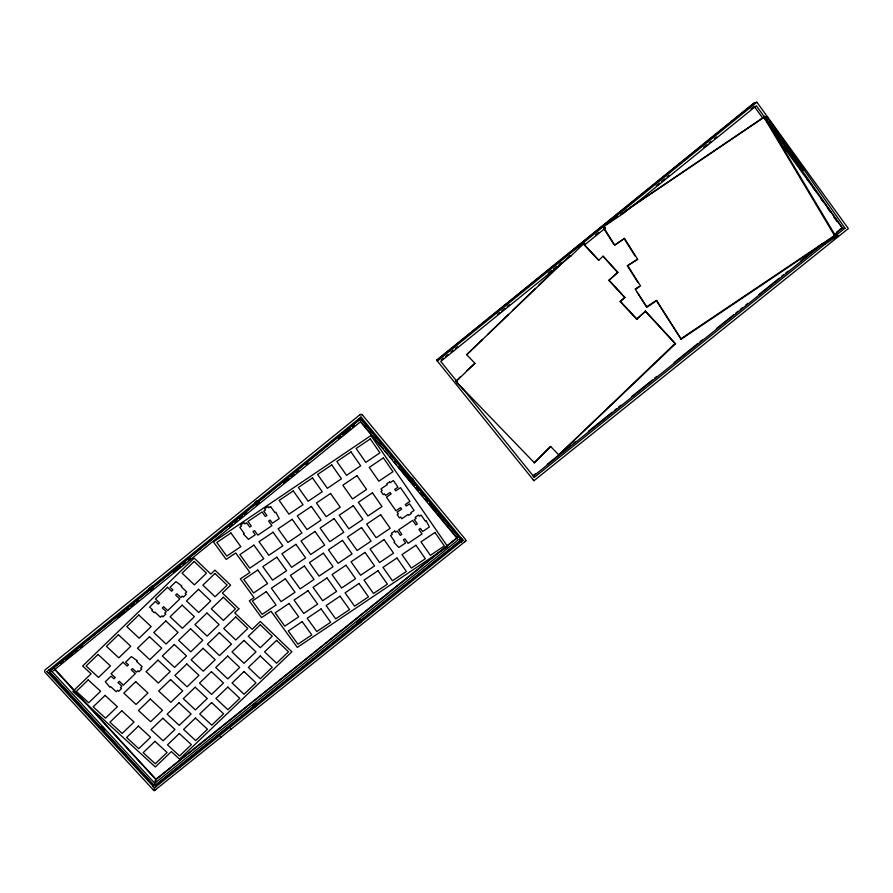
<?xml version="1.0" encoding="UTF-8"?>
<svg xmlns="http://www.w3.org/2000/svg" width="893" height="893" viewBox="0 0 893 893"><rect width="100%" height="100%" fill="white"/><g stroke="black" fill="none" stroke-linecap="round" stroke-linejoin="round"><path stroke-width="1.34" d="M460.665 539.997L460.688 539.807A2.512 2.433 -21.7 0 0 460.665 539.45M255.722 703.45L257.262 705.191L257.363 704.61L254.315 707.546L252.775 705.805L255.811 702.88M252.775 705.805L254.829 703.662M259.171 502.647C258.49 498.004 251.982 503.284 256.157 505.092L259.271 502.312M156.108 786.588L154.656 784.5L152.714 786.342L154.277 788.05L156.108 786.588L154.656 784.5M154.277 788.05L462.998 540.209L360.951 417.042L47.05 671.581L48.691 673.355L50.745 671.547L49.115 669.761L50.745 671.547M154.757 783.228L458.288 539.785L360.471 421.831L52.14 671.648L154.757 783.228L155.929 779.634L457.506 537.72M104.503 729.983L104.782 729.369L102.226 726.589L100.105 728.677L100.384 728.063L102.941 730.854L102.662 731.456L104.503 729.983L101.936 727.192M153.406 588.353L152.022 586.109L148.807 588.967L150.415 590.786L153.629 587.918M150.415 590.786L149.031 588.52M47.05 671.581L154.4 787.671M620.144 301.499L624.966 297.458L620.144 301.499L636.631 319.169L645.606 311.199L675.555 343.738L558.772 454.928L550.624 446.433L534.304 462.741L550.624 446.433M636.631 319.169L645.606 311.199M455.966 381.579L474.942 363.317L466.693 354.722L482.644 339.34M487.623 334.54L508.564 314.358M512.56 310.507L535.487 288.406M538.479 285.526L561.418 263.424M578.764 246.702L582.515 243.086L584.178 243.231L585.239 244.392L605.309 228.139L604.181 226.353L602.384 226.331L611.281 220.314M570.125 255.476L466.693 354.722M579.144 246.792L582.95 243.119L598.756 260.287L603.032 256.179L617.867 272.32L608.859 280.413L617.867 272.32M833.839 234.401L837.154 234.479L837.835 235.629L824.831 244.358L534.371 477.353L462.518 388.31L463.355 389.426L456.557 382.371L457.183 381.769L440.751 361.431L570.962 255.956L584.178 243.231M455.765 381.3L460.386 376.846M467.061 370.416L474.942 363.317M675.555 343.738L674.963 343.526L558.772 454.928M360.627 420.603L359.053 418.583L360.627 420.603L362.525 419.051L360.951 417.042M60.936 663.488L63.102 661.746M65.267 659.994L72.824 653.866M74.99 652.113L77.144 650.361M80.392 647.726L82.547 645.985M117.128 617.956L124.696 611.828M126.862 610.075L129.016 608.323M131.182 606.581L134.419 603.947M136.584 602.195L138.75 600.453M173.32 572.424L180.888 566.296M183.054 564.543L185.208 562.791M188.456 560.168L190.611 558.415M229.512 526.892L232.76 524.269M234.915 522.517L237.08 520.764M239.246 519.012L242.483 516.388M244.649 514.636L246.803 512.883M283.55 483.113L288.952 478.737M291.107 476.985L294.355 474.362M296.521 472.609L298.675 470.857M306.243 464.728L308.398 462.976M338.659 438.452L340.825 436.71M342.979 434.958L350.547 428.83M352.713 427.077L354.867 425.325M436.621 360.147L754.016 102.974L756.862 102.17L848.35 228.563L533.958 480.702L436.621 360.147L437.291 361.085L756.862 102.17M436.8 360.392L754.764 102.762M441.321 359.868L443.486 358.126M445.64 356.374L447.806 354.621M451.043 351.998L453.197 350.246M455.363 348.504L457.517 346.752M497.468 314.392L499.622 312.639M501.788 310.898L505.025 308.264M507.179 306.522L509.345 304.77M548.213 273.28L551.45 270.657M553.604 268.916L556.852 266.281M559.007 264.54L561.172 262.788M595.575 234.915L598.723 232.359M625.033 211.049L627.199 209.297M656.277 185.744L659.503 183.121M661.646 181.391L664.883 178.767M667.026 177.026L669.192 175.274M703.639 147.367L706.876 144.744M709.031 143.003L711.185 141.261M714.411 138.649L716.566 136.897M751.024 108.979L754.25 106.367L762.812 118.166M409.407 479.318C410.892 474.909 416.183 481.294 411.84 482.253L409.318 479.005M413.638 480.423L411.84 482.253M535.253 473.937L533.076 475.679L534.371 477.353M547.186 464.36L566.709 448.699M568.874 446.958L571.04 445.216M573.217 443.486L575.382 441.745M588.398 431.297L612.263 412.153M614.429 410.412L616.594 408.67M618.771 406.929L620.936 405.199M631.786 396.492L652.392 379.96M654.558 378.219L656.735 376.478M674.092 362.558L697.946 343.414M700.123 341.673L702.289 339.932M716.387 328.624L733.745 314.693M735.91 312.952L738.087 311.222M740.252 309.48L742.418 307.739M745.677 305.127L747.843 303.386M758.693 294.679L779.299 278.147M781.464 276.406L783.641 274.676M785.807 272.934L787.972 271.193M800.988 260.745L821.605 244.213L824.831 244.358M836.763 232.057L841.63 228.139L845.001 228.184L766.707 116.447L764.575 116.972L835.39 235.562L681.147 339.217L656.199 300.461L646.499 306.991L637.278 292.457M533.422 476.114L822.442 244.258M834.709 234.424L842.512 228.15L764.575 116.972M837.154 234.479L845.001 228.184M832.99 238.13L836.25 235.506M833.895 238.118L837.154 235.506M356.854 622.343L359.79 619.485L356.854 622.343L358.372 624.107L361.341 621.729L359.823 619.954M459.638 539.897L461.514 538.401L463.087 540.421L461.212 541.928L459.638 539.897L461.212 541.928M152.714 786.342L154.534 784.88M459.716 540.12L461.592 538.624M154.154 790.83L466.369 540.511M629.319 208.114L763.816 117.162L774.923 133.012M611.817 220.281L602.864 226.331L614.719 245.073L624.52 238.453L637.647 259.283L627.355 265.801L637.758 282.233M613.993 218.807L617.554 216.396M620.668 214.287L622.89 212.78M623.303 212.512L763.426 117.753M604.181 226.353L624.319 212.735L756.349 105.787L764.944 117.642L766.707 116.447M624.52 238.453L614.719 245.073M627.355 265.801L637.647 259.283M639.053 286.474L635.157 289.098L647.034 307.147L656.757 300.595L681.147 339.217M635.682 289.22L640.549 285.927L627.868 265.88M680.544 339.016L834.52 235.529L837.835 235.629M762.053 118.356L764.944 117.642M603.981 228.106L605.309 228.139M583.575 244.236L585.239 244.392M603.032 256.179L617.376 272.231M569.801 255.789L570.962 255.956M598.756 260.287L582.515 243.086M656.199 300.461L656.757 300.595M456.725 382.304L534.304 462.741M620.646 301.633L637.155 319.337M624.966 297.458L609.339 280.514M624.464 297.324L608.859 280.413M645.07 311.043L674.963 343.526M54.451 668.745L155.962 779.221L457.071 537.675L429.544 504.478M54.953 669.739L155.929 779.634M220.337 736.58L220.962 737.272M230.561 728.387L231.175 729.079M400.957 469.517L414.207 485.502M415.982 487.634L418.627 490.826M420.391 492.958L423.048 496.162M424.811 498.294L427.468 501.486M429.232 503.619L431.877 506.811M433.652 508.943L436.297 512.147M438.954 515.339L440.718 517.471M361.163 422.021L383.365 448.788M385.14 450.932L387.796 454.146M389.582 456.29L392.239 459.493M394.014 461.636L396.682 464.851M398.457 466.994L401.124 470.209M402.899 472.352L405.567 475.567M407.342 477.699L409.999 480.914M411.773 483.057L413.559 485.2M416.216 488.415L417.991 490.558M420.659 493.773L422.434 495.905M425.101 499.12L426.876 501.263M532.674 479.016L533.958 480.702M456.379 380.708L457.183 381.769M764.575 117.552L802.74 170.239M776.877 137.589L842.512 228.15M764.52 116.235L803.555 170.139M777.312 136.417L780.482 140.938M785.248 147.736L787.637 151.14M791.6 156.8L794.781 161.332M800.34 169.257L801.925 171.523M806.692 178.31L809.08 181.714M813.043 187.374L816.224 191.906M820.991 198.704L823.368 202.097M827.342 207.756L830.512 212.288M833.694 216.82L836.864 221.352M604.226 229.222L613.513 243.901M624.006 238.42L635.135 256.068M763.816 117.162L834.52 235.529M359.834 414.81A2.121 2.099 -1.9 0 1 362.458 415.066M464.74 541.828A2.099 2.032 -22.3 0 0 465.074 538.948L362.647 415.245A2.132 2.11 -1.9 0 0 359.645 414.955L45.376 669.683A2.154 2.02 9.6 0 0 45.085 672.418L152.792 789.356A2.087 1.953 0.6 0 0 155.739 789.568M155.549 789.691A2.065 1.931 0.6 0 1 152.982 789.524M156.096 781.163A2.567 2.4 0.8 0 1 154.936 780.951M358.584 419.13A2.623 2.59 -2.2 0 1 360.426 418.527M49.729 671.101L49.695 671.279A2.601 2.445 9.4 0 0 49.684 671.826L49.807 672.362A2.4 2.255 9.4 0 0 50.164 673.009L153.071 784.824A2.355 2.199 0.7 0 0 153.507 785.148L156.331 784.936L460.062 541.325A2.322 2.255 -21.7 0 0 460.386 540.879L460.542 540.533A2.389 2.322 -21.7 0 0 460.531 538.914L361.632 419.688A2.534 2.5 -2.4 0 0 360.906 419.431L360.325 419.397A2.445 2.411 -2.4 0 0 359.756 419.509A2.355 2.322 -2.4 0 0 359.064 419.833L49.729 671.101M238.9 608.836L234.747 612.866L252.161 629.342L260.287 621.483L291.899 651.79L179.571 759.139L171.378 751.593L155.326 766.953L72.835 691.428L91.075 673.802L82.625 666.022L194.161 558.114L210.837 574.099L214.945 570.125L230.606 585.161L222.402 593.064L238.9 608.836M118.412 634.756L106.434 646.342L118.814 657.84L130.769 646.286L118.412 634.756M194.183 561.474L182.094 573.161L194.373 584.87L206.45 573.217L194.183 561.474M98.051 654.446L86.108 665.999L98.509 677.441L110.442 665.921L98.051 654.446M138.817 615.02L126.817 626.629L139.163 638.182L151.151 626.607L138.817 615.02M167.482 587.304L155.427 598.946L159.568 602.864L158.262 604.126L155.415 601.447L149.622 607.05L152.457 609.729L151.754 610.421L154.221 612.743L154.924 612.062L160.439 617.253L161.923 615.824L162.972 616.817L165.808 614.083L164.758 613.089L166.232 611.66L162.314 607.943L163.62 606.682L167.75 610.578L179.783 598.969L175.653 595.051L176.97 593.789L180.888 597.506L182.373 596.077L183.422 597.071L186.257 594.325L185.208 593.332L186.693 591.903L181.201 586.668L181.915 585.987L175.91 581.633L170.083 587.259L172.929 589.949L171.612 591.222L167.482 587.304M88.217 679.908L76.318 691.405L88.708 702.769L100.608 691.294L88.217 679.908M198.536 589.313L186.492 600.944L198.715 612.553L210.748 600.956L198.536 589.313M123.022 662.204L111.089 673.724L115.23 677.564L113.924 678.814L111.078 676.18L105.341 681.727L109.951 687.309L110.654 686.639L116.168 691.718L117.642 690.311L118.691 691.282L121.493 688.581L120.443 687.61L121.906 686.192L117.976 682.565L119.282 681.303L123.413 685.132L135.334 673.646L131.204 669.806L132.499 668.556L136.428 672.206L137.902 670.788L138.951 671.759L141.764 669.047L140.714 668.076L142.177 666.658L136.685 661.534L137.388 660.853L131.371 656.601L125.612 662.159L128.458 664.794L127.163 666.055L123.022 662.204M149.477 636.676L137.5 648.229L149.79 659.704L161.745 648.184L149.477 636.676M165.797 620.925L153.797 632.501L166.065 644.02L178.053 632.467L165.797 620.925M182.15 605.141L170.128 616.739L182.373 628.304L194.384 616.728L182.15 605.141M214.967 573.473L202.89 585.116L215.09 596.77L227.146 585.161L214.967 573.473M105.061 695.39L93.173 706.854L105.497 718.151L117.363 706.72L105.061 695.39M174.302 644.478L162.336 655.998L174.548 667.428L186.492 655.931L174.302 644.478M135.703 681.66L123.792 693.124L136.06 704.454L147.948 693.013L135.703 681.66M158.028 660.15L146.084 671.659L158.318 683.033L170.239 671.569L158.028 660.15M190.611 628.761L178.622 640.314L190.812 651.79L202.778 640.27L190.611 628.761M206.953 613.022L194.942 624.598L207.109 636.117L219.098 624.575L206.953 613.022M223.328 597.25L211.295 608.847L223.429 620.412L235.451 608.847L223.328 597.25M121.794 710.795L109.928 722.214L122.185 733.443L134.028 722.057L121.794 710.795M170.574 679.573L158.664 691.026L170.831 702.333L182.73 690.914L170.574 679.573M219.388 632.657L207.41 644.177L219.499 655.618L231.477 644.132L219.388 632.657M150.325 699.04L138.448 710.471L150.638 721.723L162.504 710.326L150.325 699.04M186.816 663.968L174.883 675.443L187.028 686.795L198.949 675.354L186.816 663.968M203.091 648.329L191.124 659.827L203.247 671.212L215.191 659.748L203.091 648.329M235.73 616.951L223.719 628.493L235.797 639.98L247.785 628.471L235.73 616.951M138.437 726.109L126.594 737.484L138.772 748.647L150.604 737.305L138.437 726.109M162.85 718.262L150.995 729.637L163.118 740.81L174.961 729.469L162.85 718.262M179.002 702.758L167.125 714.154L179.236 725.373L191.102 714.009L179.002 702.758M195.199 687.219L183.299 698.639L195.377 709.902L207.265 698.516L195.199 687.219M211.418 671.659L199.496 683.1L211.563 694.408L223.473 683L211.418 671.659M227.682 656.065L215.726 667.529L227.771 678.881L239.704 667.451L227.682 656.065M243.968 640.437L231.99 651.923L244.012 663.32L255.967 651.868L243.968 640.437M260.287 624.776L248.287 636.285L260.287 647.726L272.265 636.251L260.287 624.776M154.98 741.335L143.159 752.665L155.282 763.761L167.08 752.464L154.98 741.335M179.314 733.499L167.482 744.829L179.549 755.947L191.359 744.65L179.314 733.499M195.444 718.061L183.59 729.414L195.634 740.565L207.466 729.246L195.444 718.061M211.608 702.579L199.731 713.953L211.741 725.161L223.607 713.82L211.608 702.579M227.804 687.074L215.894 698.471L227.894 709.723L239.782 698.348L227.804 687.074M244.023 671.547L232.102 682.966L244.068 694.252L255.99 682.866L244.023 671.547M260.287 655.975L248.332 667.417L260.287 678.747L272.22 667.339L260.287 655.975M276.573 640.381L264.596 651.845L276.529 663.22L288.484 651.79L276.573 640.381M358.74 420.402L51.18 669.638A2.657 2.489 9.4 0 0 50.946 673.166L152.87 783.931A2.59 2.411 0.8 0 0 156.521 784.199L459.158 541.482A2.579 2.512 -21.6 0 0 459.56 537.932L362.446 420.77A2.634 2.612 -2.4 0 0 358.74 420.402M270.568 506.554L268.826 507.726L267.978 506.543L264.663 508.787L265.5 509.97L263.77 511.142L266.907 515.529L265.377 516.567L262.073 511.957L247.975 521.467L251.29 526.066L249.761 527.104L246.602 522.729L244.861 523.901L244.012 522.718L240.697 524.961L241.545 526.144L239.804 527.305L244.236 533.445L243.409 534.003L248.5 539.339L255.275 534.762L252.998 531.603L254.538 530.576L257.843 535.164L271.918 525.676L268.614 521.077L270.144 520.039L272.41 523.209L279.208 518.632L275.803 512.158L274.977 512.716L270.568 506.554M370.941 435.55L213.405 541.884L226.186 559.42L235.73 552.979L249.895 572.469L240.373 578.887L254.047 597.651L249.292 600.844L261.537 617.621L271.014 611.259L297.324 647.414L447.65 546.572L370.941 435.55M230.907 532.976L216.832 542.475L226.777 556.116L240.82 546.65L230.907 532.976M293.272 490.893L279.152 500.415L288.964 514.178L303.051 504.679L293.272 490.893M312.494 477.911L298.362 487.455L308.141 501.252L322.25 491.742L312.494 477.911M331.749 464.929L317.595 474.473L327.34 488.304L341.45 478.782L331.749 464.929M351.016 451.925L336.851 461.48L346.551 475.344L360.683 465.822L351.016 451.925M370.294 438.909L356.128 448.476L365.784 462.384L379.927 452.84L370.294 438.909M253.936 545.121L239.893 554.586L249.75 568.171L263.77 558.728L253.936 545.121M273.068 532.228L259.003 541.705L268.826 555.323L282.858 545.869L273.068 532.228M292.201 519.324L278.136 528.812L287.914 542.464L301.957 532.998L292.201 519.324M311.367 506.409L297.28 515.897L307.025 529.582L321.078 520.117L311.367 506.409M330.544 493.472L316.446 502.982L326.157 516.701L340.222 507.224L330.544 493.472M356.954 475.668L342.834 485.189L352.489 498.964L366.576 489.476L356.954 475.668M383.387 457.852L369.255 467.385L378.855 481.204L392.965 471.694L383.387 457.852M295.918 544.35L281.898 553.794L291.631 567.345L305.629 557.924L295.918 544.35M334.138 518.61L320.085 528.076L329.751 541.694L343.783 532.261L334.138 518.61M389.56 481.896L386.747 483.794L387.305 484.609L380.998 488.851L382.182 490.547L380.965 491.362L383.22 494.599L384.425 493.784L385.609 495.481L390.096 492.456L391.134 493.952L386.412 497.133L395.934 510.818L400.644 507.648L401.683 509.133L397.195 512.158L398.367 513.832L397.162 514.647L399.394 517.862L400.6 517.047L401.772 518.733L408.056 514.502L408.614 515.306L411.416 513.419L410.858 512.615L414.095 510.439L409.541 503.853L406.293 506.03L405.266 504.545L409.976 501.375L400.488 487.656L395.766 490.837L394.728 489.342L397.977 487.154L393.378 480.512L390.129 482.711L389.56 481.896M257.776 570.035L243.778 579.468L253.59 592.952L267.565 583.542L257.776 570.035M276.841 557.199L262.821 566.642L272.599 580.149L286.586 570.739L276.841 557.199M315.017 531.48L300.986 540.935L310.686 554.531L324.695 545.098L315.017 531.48M353.282 505.717L339.217 515.194L348.839 528.846L362.882 519.402L353.282 505.717M372.437 492.824L358.35 502.301L367.949 515.998L381.992 506.532L372.437 492.824M266.326 591.601L252.373 600.989L262.14 614.384L276.071 605.019L266.326 591.601M285.336 578.809L271.372 588.208L281.094 601.636L295.036 592.26L285.336 578.809M304.368 566.017L290.381 575.416L300.07 588.878L314.035 579.501L304.368 566.017M323.411 553.191L309.413 562.612L319.069 576.108L333.044 566.72L323.411 553.191M342.477 540.377L328.468 549.798L338.079 563.327L352.065 553.928L342.477 540.377M361.553 527.529L347.533 536.972L357.111 550.534L371.108 541.125L361.553 527.529M380.664 514.681L366.621 524.135L376.165 537.731L390.174 528.31L380.664 514.681M394.739 531.056L391.435 533.277L392.25 534.438L390.52 535.599L394.762 541.671L393.947 542.23L398.836 547.498L405.578 542.966L403.402 539.852L404.931 538.825L408.09 543.368L422.076 533.969L418.917 529.426L420.447 528.399L422.623 531.525L429.366 526.993L426.14 520.586L425.325 521.144L421.105 515.049L419.375 516.21L418.571 515.038L415.267 517.27L416.071 518.431L414.341 519.592L417.355 523.934L415.825 524.961L412.666 520.396L398.646 529.817L401.828 534.371L400.298 535.398L397.273 531.067L395.554 532.217L394.739 531.056M289.053 603.478L275.122 612.832L284.811 626.16L298.709 616.829L289.053 603.478M308.018 590.72L294.076 600.096L303.732 613.458L317.64 604.115L308.018 590.72M327.005 577.961L313.052 587.348L322.663 600.743L336.594 591.389L327.005 577.961M346.004 565.191L332.04 574.579L341.617 588.018L355.559 578.653L346.004 565.191M365.025 552.41L351.049 561.809L360.593 575.271L374.535 565.905L365.025 552.41M384.068 539.618L370.07 549.016L379.581 562.523L393.545 553.135L384.068 539.618M302.191 621.628L288.294 630.949L297.927 644.199L311.791 634.901L302.191 621.628M321.1 608.926L307.203 618.257L316.792 631.541L330.667 622.231L321.1 608.926M340.043 596.211L326.124 605.554L335.679 618.871L349.565 609.562L340.043 596.211M358.986 583.486L345.066 592.84L354.577 606.191L368.485 596.87L358.986 583.486M377.962 570.75L364.02 580.115L373.497 593.499L387.417 584.167L377.962 570.75M396.95 558.002L382.997 567.379L392.44 580.796L406.371 571.453L396.95 558.002M415.959 545.243L401.984 554.62L411.394 568.082L425.336 558.728L415.959 545.243M434.98 532.474L420.994 541.861L430.37 555.346L444.334 545.98L434.98 532.474"/></g></svg>
